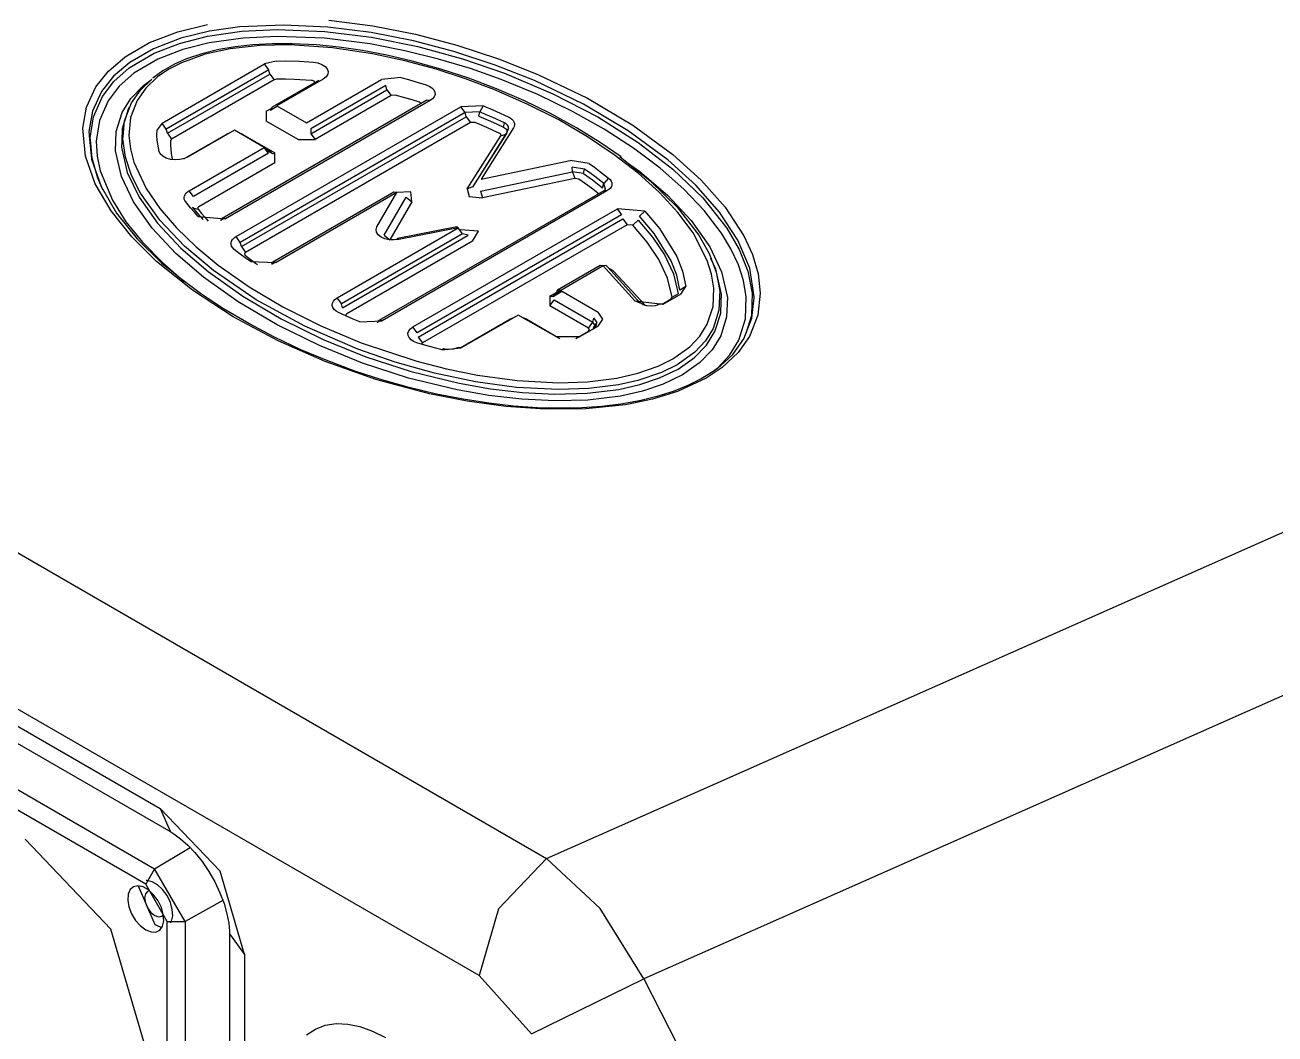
# Model space of a CAD drawing. Extents: x 0 to 258, y 0 to 184.
# Drawn here: x 7.3 to 17.11, y 66.07 to 73.99 of the extents above; entities that cross this region are included whole.
import ezdxf

# ---------------------------------------------------------------- set-up
doc = ezdxf.new("R2010")
doc.units = 0

msp = doc.modelspace()

# ---------------------------------------------------------------- linework, layer by layer
for p, q in [((8.503472, 73.935274), (8.735866, 73.992046)), ((8.988853, 73.973398), (8.75086, 73.939497)), ((9.334025, 73.988744), (8.988853, 73.973398)), ((9.679615, 73.972128), (9.334025, 73.988744)), ((10.02034, 73.929054), (9.679615, 73.972128)), ((9.68692, 74.025817), (10.032503, 73.982153)), ((10.032503, 73.982153), (10.368645, 73.916055)), ((8.281056, 73.850484), (8.503472, 73.935274)), ((8.52533, 73.884432), (8.310557, 73.802562)), ((8.514916, 73.844885), (8.734366, 73.900818)), ((8.75086, 73.939497), (8.52533, 73.884432)), ((8.734366, 73.900818), (9.004807, 73.939629)), ((9.01621, 73.886417), (8.749609, 73.848303)), ((9.004807, 73.939629), (9.282823, 73.953547)), ((9.283492, 73.899566), (9.01621, 73.886417)), ((9.282823, 73.953547), (9.656882, 73.938942)), ((9.65458, 73.884829), (9.283492, 73.899566)), ((10.010871, 73.840099), (9.65458, 73.884829)), ((9.656882, 73.938942), (10.023811, 73.893047)), ((10.351741, 73.86384), (10.02034, 73.929054)), ((10.023811, 73.893047), (10.386967, 73.819974)), ((10.368645, 73.916055), (10.691367, 73.831486)), ((8.089522, 73.739935), (8.281056, 73.850484)), ((8.121878, 73.653504), (8.315902, 73.767791)), ((8.310557, 73.802562), (8.125852, 73.695954)), ((8.315902, 73.767791), (8.514916, 73.844885)), ((8.54081, 73.795456), (8.345564, 73.719917)), ((8.749609, 73.848303), (8.54081, 73.795456)), ((8.823308, 73.796003), (8.691281, 73.763417)), ((8.912941, 73.802631), (8.717128, 73.759636)), ((8.952848, 73.818361), (8.823308, 73.796003)), ((9.149618, 73.828587), (8.912941, 73.802631)), ((9.092461, 73.833733), (8.952848, 73.818361)), ((9.241905, 73.84175), (9.092461, 73.833733)), ((9.385026, 73.833032), (9.149618, 73.828587)), ((9.400131, 73.841927), (9.241905, 73.84175)), ((9.715228, 73.810965), (9.385026, 73.833032)), ((9.590625, 73.83227), (9.400131, 73.841927)), ((9.767642, 73.814543), (9.590625, 73.83227)), ((10.031101, 73.763481), (9.715228, 73.810965)), ((9.951091, 73.787833), (9.767642, 73.814543)), ((10.142032, 73.751567), (9.951091, 73.787833)), ((10.284463, 73.787346), (10.010871, 73.840099)), ((10.549583, 73.72164), (10.284463, 73.787346)), ((10.669923, 73.780433), (10.351741, 73.86384)), ((10.386967, 73.819974), (10.73573, 73.724688)), ((10.993691, 73.674369), (10.669923, 73.780433)), ((10.691367, 73.831486), (11.018638, 73.724283)), ((7.958045, 73.627681), (8.089522, 73.739935)), ((8.125852, 73.695954), (7.998778, 73.587425)), ((8.345564, 73.719917), (8.158776, 73.60989)), ((8.378941, 73.218681), (9.183803, 73.683288)), ((8.476443, 73.681015), (8.385918, 73.629565)), ((8.532793, 73.693319), (8.432895, 73.641653)), ((8.571745, 73.72306), (8.476443, 73.681015)), ((8.717128, 73.759636), (8.532793, 73.693319)), ((8.691281, 73.763417), (8.571745, 73.72306)), ((9.273729, 73.706132), (9.183776, 73.683378)), ((9.217, 73.637328), (9.183776, 73.68337)), ((9.273729, 73.706132), (9.346672, 73.706662)), ((9.346672, 73.706662), (9.456532, 73.703883)), ((9.456532, 73.703883), (9.566326, 73.696978)), ((9.566326, 73.697129), (9.602206, 73.691228)), ((9.602206, 73.691228), (9.633922, 73.679904)), ((9.633922, 73.679904), (9.659057, 73.663976)), ((10.28464, 73.70858), (10.031101, 73.763481)), ((10.342314, 73.704891), (10.142032, 73.751567)), ((10.529686, 73.641958), (10.28464, 73.70858)), ((10.565455, 73.64295), (10.342314, 73.704891)), ((10.799907, 73.646395), (10.549583, 73.72164)), ((10.73573, 73.724688), (11.066612, 73.610935)), ((11.300657, 73.552719), (10.993691, 73.674369)), ((11.018638, 73.724283), (11.328925, 73.601323)), ((11.397039, 67.450771), (25.614671, 73.74864)), ((7.860295, 73.50438), (7.958045, 73.627681)), ((7.998778, 73.587425), (7.904308, 73.468217)), ((8.000622, 73.546337), (8.121878, 73.653504)), ((8.158776, 73.60989), (8.042952, 73.507923)), ((8.344498, 73.581487), (8.25165, 73.493849)), ((8.385918, 73.629565), (8.30757, 73.572618)), ((8.432895, 73.641653), (8.344498, 73.581487)), ((9.216875, 73.637251), (8.412014, 73.172643)), ((8.420745, 73.13957), (9.225871, 73.604443)), ((9.225871, 73.604443), (9.216875, 73.637251)), ((9.225802, 73.604318), (9.259026, 73.558275)), ((9.665619, 73.581982), (9.643129, 73.564784)), ((9.659057, 73.663976), (9.675673, 73.644688)), ((9.679086, 73.602064), (9.665619, 73.581982)), ((9.675673, 73.644688), (9.682526, 73.623522)), ((9.682526, 73.623522), (9.679086, 73.602064)), ((10.253501, 73.5761), (10.101974, 73.560305)), ((10.253501, 73.5761), (10.31217, 73.560225)), ((10.760905, 73.566859), (10.529686, 73.641958)), ((10.786445, 73.570872), (10.565455, 73.64295)), ((11.004578, 73.488603), (10.786445, 73.570872)), ((11.040733, 73.561408), (10.799907, 73.646395)), ((11.066612, 73.610935), (11.446411, 73.450164)), ((11.328925, 73.601323), (11.718375, 73.413943)), ((7.786527, 73.344955), (7.860295, 73.50438)), ((7.91083, 73.429199), (8.000622, 73.546337)), ((8.042952, 73.507923), (7.955071, 73.393305)), ((8.133871, 73.411987), (8.232314, 73.514627)), ((8.138258, 73.377248), (8.208804, 73.478009)), ((8.25165, 73.493849), (8.18306, 73.39589)), ((8.208804, 73.478009), (8.299214, 73.563686)), ((8.232314, 73.514627), (8.294031, 73.558773)), ((9.258944, 73.558405), (8.454083, 73.093533)), ((9.246509, 73.347532), (9.609781, 73.557082)), ((9.278076, 73.563096), (9.259026, 73.558281)), ((9.346981, 73.563705), (9.278076, 73.563176)), ((9.643119, 73.564755), (9.279846, 73.355205)), ((9.415696, 73.562382), (9.346981, 73.563705)), ((9.551621, 73.554629), (9.415696, 73.562382)), ((9.513208, 73.220268), (10.101906, 73.560257)), ((10.135243, 73.51422), (9.546281, 73.174231)), ((9.546281, 73.136395), (10.143974, 73.481147)), ((9.559352, 73.553341), (9.551758, 73.554664)), ((9.566072, 73.55096), (9.559352, 73.553341)), ((9.57139, 73.5476), (9.566072, 73.55096)), ((9.574909, 73.543525), (9.57139, 73.5476)), ((9.576232, 73.539027), (9.574909, 73.543525)), ((9.576243, 73.537704), (9.576232, 73.539027)), ((9.604225, 73.542266), (9.609781, 73.557082)), ((10.143974, 73.481147), (10.135243, 73.51422)), ((10.143998, 73.481258), (10.177222, 73.435213)), ((10.31217, 73.560225), (10.370288, 73.543689)), ((10.370288, 73.543689), (10.450295, 73.519612)), ((10.450295, 73.519625), (10.476013, 73.509253)), ((10.476013, 73.509253), (10.496888, 73.495733)), ((10.496888, 73.495733), (10.511811, 73.479805)), ((10.511811, 73.479805), (10.51996, 73.462316)), ((10.983038, 73.483089), (10.760905, 73.566859)), ((11.244756, 73.368879), (10.983038, 73.483089)), ((11.218949, 73.396181), (11.004578, 73.488603)), ((11.32865, 73.442571), (11.040733, 73.561408)), ((11.686326, 73.367162), (11.300657, 73.552719)), ((7.904308, 73.468217), (7.83253, 73.312957)), ((7.840591, 73.269012), (7.91083, 73.429199)), ((7.955071, 73.393305), (7.887264, 73.239516)), ((8.065585, 73.301365), (8.133871, 73.411987)), ((8.085394, 73.23777), (8.138258, 73.377248)), ((8.18306, 73.39589), (8.132194, 73.262477)), ((10.456711, 73.398332), (8.851751, 72.471763)), ((10.481847, 73.395951), (8.876886, 72.469381)), ((10.177312, 73.435109), (9.579619, 73.090093)), ((10.209313, 73.43856), (10.177222, 73.435199)), ((10.284619, 73.41802), (10.209313, 73.438552)), ((10.342549, 73.401272), (10.284619, 73.41802)), ((10.399903, 73.383862), (10.342549, 73.401272)), ((10.413979, 73.373604), (10.399903, 73.38387)), ((10.481831, 73.395866), (10.456828, 73.398248)), ((10.501439, 73.410088), (10.481992, 73.39588)), ((10.514695, 73.426492), (10.501439, 73.410088)), ((10.521018, 73.444219), (10.514695, 73.426492)), ((10.51996, 73.462316), (10.521018, 73.444219)), ((11.428437, 73.293785), (11.218949, 73.396181)), ((11.600117, 73.311438), (11.32865, 73.442571)), ((11.446411, 73.450164), (11.797512, 73.267898)), ((11.718375, 73.413943), (12.072938, 73.203631)), ((7.757216, 73.180588), (7.786527, 73.344955)), ((7.83253, 73.312957), (7.80405, 73.152884)), ((8.019735, 73.152834), (8.065585, 73.301365)), ((8.109566, 73.316695), (8.066439, 73.176752)), ((8.120973, 73.343035), (8.108802, 73.316576)), ((8.959701, 72.329417), (10.724205, 73.348062)), ((10.757542, 73.302024), (8.992774, 72.28338)), ((9.195709, 73.311814), (9.240423, 73.337478)), ((9.195786, 73.3118), (9.195786, 73.235082)), ((9.285138, 73.35203), (9.229046, 73.319487)), ((9.229046, 73.319487), (9.246509, 73.347532)), ((9.279846, 73.355205), (9.513208, 73.220268)), ((10.899221, 73.356007), (10.724321, 73.348096)), ((10.757542, 73.302053), (10.724321, 73.348096)), ((10.871578, 73.30721), (10.757542, 73.302051)), ((10.766273, 73.268951), (10.757542, 73.302024)), ((10.864169, 73.273449), (10.871578, 73.307316)), ((10.899221, 73.356007), (10.871578, 73.30721)), ((10.922923, 73.285295), (10.871578, 73.307202)), ((10.899221, 73.356007), (10.95114, 73.333835)), ((10.973701, 73.262937), (10.922923, 73.285295)), ((10.95114, 73.333835), (11.002475, 73.31124)), ((11.002475, 73.31124), (11.096068, 73.268195)), ((11.491501, 73.244038), (11.244756, 73.368879)), ((11.631534, 73.181885), (11.428437, 73.293785)), ((11.848677, 73.172249), (11.600117, 73.311438)), ((12.037447, 73.158893), (11.686326, 73.367162)), ((7.777827, 72.959585), (7.757216, 73.180588)), ((7.815906, 73.104143), (7.840591, 73.269012)), ((7.887264, 73.239516), (7.86279, 73.076904)), ((8.0737, 73.11553), (8.085394, 73.23777)), ((8.132194, 73.262477), (8.1187, 73.122227)), ((8.378833, 73.218686), (8.339399, 73.166756)), ((8.412054, 73.172643), (8.378833, 73.218686)), ((9.001505, 72.250307), (10.766273, 73.268951)), ((10.799611, 73.222914), (9.034842, 72.204269)), ((9.446798, 73.090093), (9.195709, 73.235085)), ((10.766345, 73.269044), (10.799569, 73.223001)), ((10.83661, 73.224679), (10.799569, 73.223091)), ((10.927526, 73.185375), (10.83661, 73.224671)), ((10.864254, 73.273473), (10.956191, 73.233738)), ((11.137483, 73.181374), (10.883748, 72.778679)), ((10.978382, 73.162409), (10.927526, 73.185375)), ((10.956191, 73.233738), (11.007608, 73.210534)), ((11.066295, 73.220353), (10.973701, 73.262937)), ((11.007608, 73.210534), (11.058408, 73.18688)), ((11.058373, 73.186931), (11.066311, 73.220268)), ((11.058408, 73.186867), (11.066821, 73.18221)), ((11.07601, 73.214937), (11.066221, 73.220361)), ((11.066821, 73.18221), (11.073886, 73.176866)), ((11.084239, 73.208719), (11.07601, 73.214937)), ((11.090721, 73.20184), (11.084239, 73.208719)), ((11.095298, 73.194484), (11.090721, 73.20184)), ((11.097944, 73.186811), (11.095298, 73.194484)), ((11.096068, 73.2682), (11.111097, 73.259892)), ((11.096886, 73.171201), (11.098473, 73.17898)), ((11.098473, 73.17898), (11.097944, 73.186811)), ((11.111097, 73.259892), (11.123744, 73.250367)), ((11.123744, 73.250367), (11.133692, 73.239837)), ((11.133692, 73.239837), (11.14073, 73.228539)), ((11.143085, 73.19282), (11.137502, 73.181258)), ((11.14073, 73.228539), (11.144672, 73.216738)), ((11.145466, 73.204753), (11.143085, 73.19282)), ((11.144672, 73.216738), (11.145466, 73.204753)), ((11.71787, 73.112186), (11.491501, 73.244038)), ((11.818062, 73.066754), (11.631534, 73.181885)), ((11.797512, 73.267898), (12.115369, 73.067194)), ((12.072938, 73.203631), (12.386596, 72.973722)), ((7.80405, 73.152884), (7.806987, 73.121626)), ((7.807106, 73.121621), (7.824489, 72.935907)), ((7.817229, 73.087659), (7.815906, 73.104143)), ((7.829286, 72.944832), (7.817221, 73.087659)), ((8.014417, 73.001757), (8.019735, 73.152834)), ((8.066439, 73.176752), (8.062921, 73.075226)), ((8.071726, 73.094964), (8.073578, 73.115522)), ((8.091173, 72.951214), (8.071726, 73.094964)), ((8.1187, 73.122227), (8.130103, 73.017597)), ((8.338306, 73.124209), (8.339365, 73.166756)), ((8.340688, 73.081775), (8.338306, 73.124209)), ((8.355002, 72.997844), (8.340688, 73.081775)), ((8.420745, 73.13957), (8.412014, 73.172643)), ((8.420856, 73.139634), (8.45408, 73.093591)), ((8.44573, 73.082595), (8.444671, 73.043228)), ((8.45408, 73.093591), (8.445719, 73.082584)), ((8.550655, 72.939281), (8.88112, 73.130045)), ((8.94753, 73.163118), (8.584257, 72.953568)), ((8.91056, 73.141917), (8.881035, 73.13009)), ((8.88112, 73.130045), (8.885882, 73.127664)), ((9.180892, 73.028445), (8.94753, 73.163118)), ((9.013927, 73.130098), (8.984402, 73.141925)), ((9.009178, 73.127664), (9.01394, 73.130045)), ((9.01394, 73.130045), (9.264765, 72.985318)), ((9.446719, 73.09022), (9.579613, 73.09022)), ((9.546281, 73.174231), (9.546281, 73.136395)), ((9.54639, 73.136263), (9.579613, 73.09022)), ((10.774476, 72.703537), (11.037471, 73.12052)), ((10.816809, 72.717825), (11.079804, 73.134808)), ((11.081656, 73.138247), (10.818661, 72.721264)), ((11.028634, 73.13902), (10.978382, 73.162409)), ((11.031645, 73.137274), (11.02847, 73.139126)), ((11.034317, 73.135157), (11.031645, 73.137274)), ((11.036434, 73.13304), (11.034317, 73.135157)), ((11.038021, 73.130659), (11.036434, 73.13304)), ((11.037386, 73.120605), (11.077389, 73.131612)), ((11.037386, 73.120605), (11.038445, 73.122986)), ((11.038815, 73.128278), (11.038021, 73.130659)), ((11.038445, 73.122986), (11.038974, 73.125632)), ((11.038974, 73.125632), (11.038815, 73.128278)), ((11.073886, 73.176866), (11.079468, 73.170966)), ((11.079468, 73.170966), (11.083411, 73.164642)), ((11.081656, 73.138247), (11.079804, 73.134808)), ((11.081656, 73.138247), (11.093298, 73.163647)), ((11.083509, 73.141951), (11.081656, 73.138247)), ((11.083411, 73.164642), (11.085527, 73.158054)), ((11.083509, 73.141951), (11.095679, 73.167881)), ((11.086056, 73.151334), (11.084998, 73.145751)), ((11.085527, 73.158054), (11.086056, 73.151334)), ((11.093235, 73.16366), (11.096886, 73.171201)), ((11.927785, 72.971555), (11.71787, 73.112186)), ((12.079116, 73.023029), (11.848677, 73.172249)), ((12.348059, 72.931216), (12.037447, 73.158893)), ((1.752724, 73.018391), (11.397039, 67.450771)), ((7.86279, 73.076904), (7.869537, 72.960839)), ((8.059896, 72.799589), (8.014417, 73.001757)), ((8.062915, 73.075226), (8.061328, 73.029924)), ((8.061328, 73.029924), (8.106018, 72.831551)), ((8.130103, 73.017597), (8.157125, 72.913897)), ((8.365217, 72.976997), (8.355004, 72.997714)), ((8.444671, 73.043228), (8.449196, 72.983935)), ((8.449196, 72.983935), (8.458589, 72.934233)), ((8.59193, 72.688721), (9.180892, 73.028445)), ((9.213965, 72.982408), (8.625268, 72.642683)), ((9.214034, 72.98249), (9.180813, 73.028533)), ((9.231692, 72.992991), (9.199678, 73.011512)), ((9.205498, 73.002516), (9.239894, 72.982672)), ((9.231639, 72.992922), (9.233756, 72.98853)), ((9.233756, 72.98853), (9.236693, 72.985011)), ((9.236693, 72.985011), (9.240291, 72.982366)), ((9.240291, 72.982366), (9.244471, 72.980778)), ((9.254102, 72.980778), (9.259341, 72.982366)), ((9.259341, 72.982366), (9.264712, 72.985011)), ((9.264863, 72.90852), (9.264863, 72.985236)), ((11.981196, 72.95424), (11.818062, 73.066754)), ((12.287448, 72.866584), (12.079116, 73.023029)), ((12.115369, 73.067194), (12.388098, 72.857337)), ((7.85481, 72.74245), (7.777827, 72.959585)), ((7.824489, 72.935907), (7.900136, 72.722736)), ((7.873902, 72.786812), (7.829286, 72.944832)), ((7.869537, 72.960839), (7.893693, 72.845513)), ((8.138549, 72.809085), (8.091173, 72.951214)), ((8.157125, 72.913897), (8.253595, 72.706093)), ((8.384849, 72.958688), (8.365217, 72.976997)), ((8.412419, 72.944189), (8.384849, 72.958688)), ((8.445812, 72.934585), (8.412419, 72.944189)), ((8.482483, 72.930642), (8.445812, 72.934585)), ((8.519628, 72.932759), (8.482483, 72.930642)), ((8.554413, 72.940538), (8.519628, 72.932759)), ((8.584181, 72.953502), (8.554413, 72.940538)), ((9.264765, 72.908589), (8.667337, 72.563573)), ((9.244471, 72.980778), (9.249102, 72.980249)), ((9.249102, 72.980249), (9.254102, 72.980778)), ((10.883748, 72.778679), (11.580925, 72.925258)), ((11.731446, 72.901403), (11.580824, 72.925242)), ((11.731446, 72.901403), (11.771998, 72.872394)), ((12.115007, 72.826785), (11.927785, 72.971555)), ((11.971449, 72.956214), (11.987059, 72.943779)), ((11.987086, 72.943728), (12.209889, 72.767344)), ((12.040249, 72.901644), (12.127423, 72.840771)), ((12.568232, 72.732057), (12.348059, 72.931216)), ((12.386596, 72.973722), (12.609367, 72.772176)), ((7.915225, 72.696899), (7.873902, 72.786812)), ((7.893693, 72.845513), (7.989705, 72.613614)), ((8.153964, 72.602803), (8.059896, 72.799589)), ((8.106018, 72.831551), (8.198392, 72.638453)), ((8.209137, 72.67048), (8.138549, 72.809085)), ((10.878986, 72.68634), (11.601033, 72.83821)), ((11.617172, 72.785823), (10.894861, 72.634217)), ((11.601033, 72.83821), (11.5968, 72.872871)), ((11.695097, 72.857353), (11.596892, 72.87291)), ((11.685467, 72.824873), (11.601152, 72.838234)), ((11.601152, 72.838223), (11.617212, 72.785873)), ((11.649121, 72.780822), (11.61722, 72.785876)), ((11.685435, 72.824981), (11.695224, 72.85726)), ((11.685467, 72.824873), (11.757034, 72.773054)), ((11.735219, 72.828651), (11.695097, 72.857353)), ((11.774599, 72.799615), (11.735219, 72.828651)), ((11.771998, 72.872394), (11.811808, 72.843044)), ((11.845558, 72.744945), (11.774599, 72.799615)), ((11.811808, 72.843044), (11.883549, 72.787767)), ((11.883549, 72.787767), (11.845558, 72.744945)), ((11.883549, 72.787767), (11.895826, 72.775967)), ((12.283334, 72.67451), (12.115007, 72.826785)), ((12.127423, 72.840771), (12.344384, 72.653849)), ((12.474736, 72.701537), (12.287448, 72.866584)), ((12.388098, 72.857337), (12.623069, 72.632081)), ((7.978542, 72.530635), (7.85481, 72.74245)), ((7.900136, 72.722736), (8.022373, 72.513535)), ((8.253595, 72.706093), (8.361225, 72.548587)), ((8.578619, 72.679648), (8.591954, 72.688618)), ((8.625228, 72.64258), (8.592004, 72.68862)), ((11.844978, 72.68925), (10.08021, 71.670605)), ((10.774497, 72.703641), (10.818648, 72.721235)), ((10.774497, 72.703641), (10.790307, 72.643239)), ((11.71991, 72.729564), (11.649121, 72.780822)), ((11.759103, 72.699939), (11.71991, 72.729564)), ((11.757034, 72.773054), (11.79666, 72.743098)), ((11.797499, 72.669967), (11.759103, 72.699939)), ((11.79666, 72.743098), (11.83549, 72.71279)), ((11.835453, 72.712798), (11.845508, 72.745077)), ((11.869847, 72.686797), (11.844843, 72.689178)), ((11.856752, 72.698233), (11.844873, 72.689237)), ((11.858951, 72.70095), (11.845563, 72.744945)), ((11.858604, 72.700878), (11.856752, 72.698233)), ((11.885195, 72.697359), (11.869902, 72.686803)), ((11.897048, 72.709292), (11.885195, 72.697359)), ((11.895826, 72.775967), (11.904319, 72.763108)), ((11.905065, 72.722257), (11.897048, 72.709292)), ((11.904319, 72.763108), (11.908764, 72.749588)), ((11.909007, 72.73583), (11.905065, 72.722257)), ((11.908764, 72.749588), (11.909007, 72.73583)), ((26.31661, 72.778944), (12.159303, 66.507797)), ((12.209889, 72.767344), (12.421259, 72.559514)), ((12.634251, 72.533006), (12.474736, 72.701537)), ((12.754101, 72.52102), (12.568232, 72.732057)), ((12.609367, 72.772176), (12.797398, 72.558604)), ((7.989705, 72.613614), (8.095652, 72.44614)), ((8.301072, 72.39546), (8.153964, 72.602803)), ((8.198392, 72.638453), (8.343725, 72.43366)), ((8.361614, 72.456663), (8.209137, 72.67048)), ((8.552452, 72.635595), (8.554569, 72.647343)), ((8.55351, 72.623795), (8.552452, 72.635595)), ((8.557585, 72.612232), (8.55351, 72.623795)), ((8.554569, 72.647343), (8.559728, 72.658773)), ((8.564649, 72.601146), (8.557585, 72.612232)), ((8.559728, 72.658773), (8.567798, 72.669621)), ((8.603228, 72.554096), (8.564649, 72.601146)), ((8.567798, 72.669621), (8.578619, 72.679648)), ((10.196626, 72.67655), (9.248096, 72.129128)), ((10.221497, 72.674169), (9.273232, 72.126746)), ((10.065658, 72.405352), (10.221497, 72.674169)), ((11.869849, 72.686869), (10.105081, 71.66796)), ((10.122014, 72.339471), (10.294787, 72.637392)), ((10.339237, 72.601938), (10.166728, 72.304282)), ((10.221582, 72.674142), (10.196579, 72.676523)), ((10.211872, 72.657391), (10.214703, 72.660805)), ((10.214703, 72.660805), (10.216819, 72.665197)), ((10.216999, 72.665173), (10.216205, 72.664644)), ((10.331333, 72.679416), (10.220007, 72.675013)), ((10.294718, 72.637408), (10.339276, 72.601938)), ((10.339276, 72.601938), (10.331333, 72.679416)), ((10.790307, 72.643239), (10.894938, 72.634111)), ((10.878867, 72.686461), (10.894927, 72.634111)), ((11.801994, 72.664535), (11.797496, 72.669959)), ((12.426664, 72.519242), (12.283334, 72.67451)), ((12.344384, 72.653849), (12.529949, 72.455491)), ((12.623069, 72.632081), (12.812027, 72.393877)), ((8.141287, 72.326986), (7.978542, 72.530635)), ((8.022373, 72.513535), (8.183171, 72.312404)), ((8.361225, 72.548587), (8.491852, 72.396933)), ((8.632311, 72.520658), (8.603228, 72.554096)), ((8.646657, 72.526222), (8.618722, 72.560602)), ((8.621461, 72.555852), (8.66146, 72.545005)), ((8.623151, 72.554842), (8.631353, 72.545052)), ((8.662476, 72.48754), (8.632311, 72.520658)), ((8.675774, 72.492191), (8.646657, 72.526222)), ((8.659396, 72.554797), (8.658867, 72.552416)), ((8.658867, 72.552416), (8.659079, 72.550034)), ((8.659079, 72.550034), (8.659873, 72.547653)), ((8.660455, 72.557178), (8.659396, 72.554797)), ((8.659873, 72.547653), (8.66146, 72.545272)), ((8.662042, 72.559559), (8.660455, 72.557178)), ((8.66146, 72.545002), (8.688982, 72.511127)), ((8.664423, 72.561676), (8.662042, 72.559559)), ((8.667255, 72.563528), (8.664423, 72.561676)), ((8.701809, 72.463389), (8.675774, 72.492191)), ((8.688982, 72.511127), (8.717687, 72.477578)), ((10.347703, 71.620335), (11.952664, 72.546904)), ((11.985737, 72.500867), (10.380776, 71.574297)), ((11.985819, 72.500769), (11.952598, 72.546812)), ((12.166976, 72.528606), (11.952598, 72.546809)), ((12.166976, 72.528606), (12.125595, 72.4889)), ((12.166976, 72.528606), (12.282575, 72.392081)), ((12.421259, 72.559514), (12.590433, 72.340149)), ((12.546428, 72.35751), (12.426664, 72.519242)), ((12.76813, 72.357243), (12.634251, 72.533006)), ((12.898476, 72.3003), (12.754101, 72.52102)), ((12.797398, 72.558604), (12.943466, 72.335243)), ((8.095652, 72.44614), (8.226091, 72.28448)), ((8.486396, 72.197737), (8.301072, 72.39546)), ((8.343725, 72.43366), (8.526835, 72.238382)), ((8.555243, 72.253273), (8.361614, 72.456663)), ((8.491852, 72.396933), (8.646535, 72.247751)), ((8.662476, 72.48754), (8.876857, 72.469336)), ((8.682153, 72.485256), (8.69988, 72.46409)), ((8.717687, 72.477578), (8.741446, 72.451305)), ((8.840903, 72.454565), (8.843549, 72.461709)), ((8.843549, 72.461709), (8.864715, 72.473879)), ((8.843634, 72.46165), (8.84575, 72.466042)), ((8.84575, 72.466042), (8.848687, 72.469561)), ((8.848687, 72.469561), (8.852285, 72.472207)), ((8.852285, 72.472207), (8.856466, 72.473795)), ((8.856466, 72.473795), (8.861096, 72.474324)), ((8.861096, 72.474324), (8.866097, 72.473795)), ((8.866097, 72.473795), (8.871362, 72.472207)), ((8.871362, 72.472207), (8.876733, 72.469561)), ((9.753979, 71.848934), (10.702509, 72.396621)), ((10.058898, 72.384204), (10.065724, 72.405371)), ((10.692984, 72.404823), (10.227053, 72.314865)), ((10.702509, 72.396621), (10.236578, 72.306663)), ((10.389772, 71.541224), (11.994732, 72.467794)), ((12.027805, 72.421757), (10.422845, 71.495187)), ((10.692918, 72.404839), (10.693182, 72.404889)), ((10.693182, 72.404889), (10.695299, 72.40436)), ((10.695299, 72.40436), (10.697416, 72.402773)), ((10.697416, 72.402773), (10.699797, 72.400127)), ((10.699797, 72.400127), (10.702178, 72.396449)), ((10.735622, 72.350531), (10.702401, 72.396574)), ((11.994621, 72.46776), (12.027845, 72.421717)), ((12.073247, 72.417862), (12.027845, 72.421725)), ((12.073247, 72.417862), (12.114631, 72.45757)), ((12.184917, 72.286015), (12.073247, 72.417862)), ((12.114631, 72.45757), (12.227301, 72.324618)), ((12.239559, 72.354298), (12.125587, 72.4889)), ((12.529949, 72.455491), (12.677007, 72.247476)), ((12.812027, 72.393877), (12.908218, 72.228725)), ((8.336481, 72.133575), (8.141287, 72.326986)), ((8.183171, 72.312404), (8.375994, 72.121383)), ((8.924387, 72.293891), (8.932404, 72.306856)), ((8.932404, 72.306856), (8.944257, 72.318789)), ((8.944257, 72.318789), (8.95955, 72.329346)), ((8.992829, 72.283306), (8.959606, 72.329348)), ((10.735582, 72.350584), (9.787316, 71.802897)), ((9.796048, 71.770089), (10.781884, 72.339207)), ((10.062364, 72.362773), (10.058898, 72.384204)), ((10.075831, 72.342691), (10.062364, 72.362773)), ((10.098294, 72.32552), (10.075831, 72.342691)), ((10.128049, 72.312555), (10.098294, 72.32552)), ((10.122091, 72.339566), (10.166646, 72.304096)), ((10.162818, 72.304776), (10.128049, 72.312555)), ((10.199944, 72.30266), (10.162818, 72.304776)), ((10.236602, 72.306602), (10.199944, 72.30266)), ((10.221693, 72.305459), (10.222751, 72.309401)), ((10.221762, 72.30534), (10.235785, 72.30825)), ((10.222751, 72.309401), (10.224074, 72.312338)), ((10.224074, 72.312338), (10.225662, 72.31419)), ((10.225662, 72.31419), (10.227514, 72.314984)), ((10.227514, 72.314984), (10.22963, 72.314455)), ((10.22963, 72.314455), (10.231747, 72.312867)), ((10.231747, 72.312867), (10.234128, 72.310222)), ((10.234128, 72.310222), (10.23651, 72.306544)), ((10.718384, 72.382863), (10.718649, 72.382863)), ((10.861978, 72.371928), (10.718768, 72.382863)), ((10.781884, 72.339207), (10.735582, 72.350584)), ((10.815031, 72.293061), (10.861978, 72.371928)), ((12.227301, 72.324618), (12.320828, 72.185727)), ((12.373099, 72.139356), (12.239559, 72.354298)), ((12.282575, 72.392081), (12.41842, 72.173392)), ((12.657957, 72.142381), (12.546428, 72.35751)), ((12.590433, 72.340149), (12.671234, 72.196877)), ((12.84244, 72.234223), (12.76813, 72.357243)), ((12.990371, 72.081283), (12.898476, 72.3003)), ((12.943466, 72.335243), (13.011475, 72.187532)), ((8.226091, 72.28448), (8.38236, 72.125072)), ((8.70291, 72.011386), (8.486396, 72.197737)), ((8.526835, 72.238382), (8.740724, 72.054325)), ((8.782105, 72.062244), (8.555243, 72.253273)), ((8.646535, 72.247751), (8.819607, 72.105426)), ((8.920445, 72.280318), (8.924387, 72.293891)), ((8.920688, 72.26656), (8.920445, 72.280318)), ((8.925133, 72.25304), (8.920688, 72.26656)), ((8.933626, 72.240181), (8.925133, 72.25304)), ((8.945903, 72.228381), (8.933626, 72.240181)), ((8.993049, 72.191696), (8.945903, 72.228381)), ((9.001505, 72.250307), (8.992774, 72.28338)), ((9.001632, 72.250296), (9.034856, 72.204253)), ((9.027659, 72.196739), (9.026865, 72.193855)), ((9.029246, 72.199491), (9.027659, 72.196739)), ((9.031628, 72.202137), (9.029246, 72.199491)), ((9.034856, 72.204253), (9.031628, 72.202137)), ((10.814957, 72.293169), (9.829121, 71.724051)), ((12.276286, 72.150233), (12.184917, 72.286015)), ((12.671234, 72.196877), (12.728117, 72.049549)), ((12.677007, 72.247476), (12.770185, 72.051502)), ((12.901379, 72.108485), (12.84244, 72.234223)), ((12.908218, 72.228725), (12.976333, 72.058638)), ((10.866815, 66.532139), (1.222236, 72.099759)), ((8.617383, 71.908315), (8.336481, 72.133575)), ((8.375994, 72.121383), (8.418012, 72.087686)), ((8.38236, 72.125072), (8.553775, 71.977053)), ((8.819607, 72.105426), (9.06188, 71.935458)), ((9.032382, 72.162134), (8.993049, 72.191696)), ((9.026865, 72.193855), (9.026918, 72.190945)), ((9.026918, 72.190945), (9.027976, 72.188087)), ((9.027976, 72.188087), (9.029828, 72.185362)), ((9.029828, 72.185362), (9.032474, 72.182981)), ((9.031953, 72.18287), (9.070349, 72.1529)), ((9.072469, 72.132911), (9.032382, 72.162134)), ((9.070349, 72.1529), (9.112429, 72.121129)), ((9.072469, 72.132911), (9.27316, 72.126641)), ((9.112429, 72.121129), (9.127854, 72.109858)), ((9.23963, 72.112459), (9.268205, 72.129128)), ((9.239894, 72.119074), (9.261061, 72.131244)), ((9.239939, 72.118947), (9.242056, 72.123339)), ((9.242056, 72.123339), (9.244993, 72.126858)), ((9.244993, 72.126858), (9.248591, 72.129503)), ((9.248591, 72.129503), (9.252771, 72.131091)), ((9.252771, 72.131091), (9.257402, 72.13162)), ((9.257402, 72.13162), (9.262402, 72.131091)), ((9.262402, 72.131091), (9.267667, 72.129503)), ((9.267667, 72.129503), (9.273038, 72.126858)), ((11.816403, 72.101346), (11.482235, 71.908465)), ((11.841539, 72.098965), (11.507106, 71.906084)), ((11.841436, 72.098912), (11.816433, 72.101294)), ((11.863468, 72.101222), (11.841436, 72.09892)), ((12.088289, 71.824606), (11.841436, 72.098912)), ((11.88053, 72.087093), (11.863468, 72.101222)), ((12.34608, 72.003546), (12.276286, 72.150233)), ((12.320828, 72.185727), (12.392051, 72.036013)), ((12.417644, 72.025416), (12.373099, 72.139356)), ((12.41842, 72.173392), (12.463796, 72.05733)), ((12.691639, 72.03465), (12.657957, 72.142381)), ((12.689792, 72.156909), (12.677621, 72.183367)), ((12.724129, 72.073285), (12.684672, 72.15621)), ((12.942011, 71.983795), (12.901379, 72.108485)), ((13.011475, 72.187532), (13.056007, 72.036603)), ((8.513397, 72.007131), (8.409178, 72.0952)), ((8.679531, 71.883372), (8.513397, 72.007131)), ((8.977031, 71.816441), (8.70291, 72.011386)), ((8.740724, 72.054325), (9.012099, 71.861333)), ((9.118599, 71.832969), (8.782105, 72.062244)), ((12.132088, 71.807559), (11.88053, 72.087093)), ((11.893476, 72.07497), (11.891624, 72.075499)), ((11.915807, 72.063117), (11.893476, 72.07497)), ((11.921205, 72.058884), (11.915807, 72.063117)), ((12.169646, 71.791004), (11.921205, 72.058884)), ((12.382182, 71.85267), (12.34608, 72.003546)), ((12.392051, 72.036013), (12.429085, 71.881147)), ((12.44151, 71.909505), (12.417644, 72.025416)), ((12.463796, 72.05733), (12.488402, 71.937982)), ((12.709075, 71.925679), (12.691639, 72.03465)), ((12.768275, 71.875776), (12.724129, 72.073285)), ((12.728117, 72.049549), (12.756004, 71.900041)), ((12.770185, 72.051502), (12.815109, 71.85022)), ((12.976333, 72.058638), (13.010792, 71.885865)), ((13.026053, 71.857197), (12.990371, 72.081283)), ((13.056007, 72.036603), (13.073152, 71.884304)), ((8.937015, 71.699982), (8.617383, 71.908315)), ((9.06188, 71.935458), (9.32772, 71.777656)), ((11.423233, 71.862693), (11.502343, 71.908465)), ((11.512662, 71.902909), (11.456306, 71.870366)), ((11.474033, 71.898411), (11.4952, 71.910582)), ((11.476211, 71.902454), (11.474094, 71.898062)), ((11.479147, 71.905973), (11.476211, 71.902454)), ((11.482746, 71.908619), (11.479147, 71.905973)), ((11.486926, 71.910206), (11.482746, 71.908619)), ((11.491583, 71.910736), (11.486926, 71.910206)), ((11.496583, 71.910206), (11.491583, 71.910736)), ((11.501849, 71.908619), (11.496583, 71.910206)), ((11.50722, 71.905973), (11.501849, 71.908619)), ((11.507106, 71.906084), (11.800793, 71.736487)), ((12.441513, 71.909503), (12.44151, 71.909505)), ((12.488412, 71.937982), (12.441513, 71.909503)), ((12.449109, 71.878229), (12.488412, 71.937982)), ((12.702645, 71.780241), (12.709075, 71.925679)), ((12.963813, 71.857578), (12.942011, 71.983795)), ((8.861871, 71.762858), (8.679531, 71.883372)), ((9.281894, 71.636585), (8.977031, 71.816441)), ((9.012099, 71.861333), (9.313909, 71.683279)), ((9.498566, 71.626206), (9.118599, 71.832969)), ((9.714612, 71.789747), (9.715935, 71.806045)), ((9.715935, 71.806045), (9.723237, 71.821815)), ((9.723237, 71.821815), (9.736069, 71.836367)), ((9.736069, 71.836367), (9.753876, 71.849067)), ((9.787203, 71.803019), (9.753979, 71.849061)), ((11.42317, 71.862677), (11.42317, 71.785961)), ((11.42317, 71.785961), (11.456391, 71.832004)), ((11.428662, 71.859806), (11.423291, 71.862452)), ((11.433928, 71.858219), (11.428662, 71.859806)), ((11.438928, 71.857689), (11.433928, 71.858219)), ((11.443558, 71.858219), (11.438928, 71.857689)), ((11.447739, 71.859806), (11.443558, 71.858219)), ((11.451337, 71.862452), (11.447739, 71.859806)), ((11.448104, 71.860311), (11.517425, 71.900263)), ((11.454274, 71.865971), (11.451337, 71.862452)), ((11.456391, 71.870363), (11.454274, 71.865971)), ((11.456306, 71.832001), (11.758724, 71.657641)), ((12.088289, 71.824606), (12.309615, 71.7977)), ((12.132088, 71.807559), (12.088289, 71.824598)), ((12.1304, 71.810866), (12.129871, 71.81166)), ((12.138628, 71.803431), (12.1304, 71.810866)), ((12.304824, 71.800251), (12.37388, 71.839938)), ((12.449021, 71.878303), (12.309586, 71.797605)), ((12.373859, 71.840015), (12.382193, 71.852662)), ((12.382182, 71.85267), (12.429085, 71.881147)), ((12.754334, 71.861761), (12.749545, 71.752113)), ((12.756004, 71.900041), (12.754416, 71.861761)), ((12.762872, 71.728941), (12.766153, 71.819859)), ((12.766158, 71.819859), (12.768275, 71.875776)), ((12.815109, 71.85022), (12.809579, 71.699122)), ((12.957859, 71.68266), (12.963813, 71.857578)), ((13.010792, 71.885865), (13.007961, 71.800479)), ((13.008048, 71.690428), (13.025273, 71.848678)), ((13.025259, 71.848678), (13.026053, 71.857197)), ((13.073152, 71.884304), (13.054472, 71.713246)), ((9.059091, 71.646682), (8.861871, 71.762858)), ((9.32772, 71.777656), (9.623857, 71.629)), ((9.719083, 71.773634), (9.714612, 71.789747)), ((9.729296, 71.758394), (9.719083, 71.773634)), ((9.744774, 71.744715), (9.729296, 71.758394)), ((9.764856, 71.733206), (9.744774, 71.744715)), ((9.826977, 71.704882), (9.764856, 71.733185)), ((9.796048, 71.770089), (9.787316, 71.802897)), ((9.821157, 71.714865), (9.820892, 71.711399)), ((9.820892, 71.711399), (9.82195, 71.707986)), ((9.822744, 71.718199), (9.821157, 71.714865)), ((9.82195, 71.707986), (9.822744, 71.706663)), ((9.825469, 71.721294), (9.822744, 71.718199)), ((9.829226, 71.723966), (9.825469, 71.721294)), ((11.17479, 71.713997), (10.72738, 71.455764)), ((11.468212, 71.544664), (11.17479, 71.713997)), ((11.725387, 71.611603), (11.423233, 71.785964)), ((11.838694, 71.681461), (11.800661, 71.736574)), ((12.155403, 71.794568), (12.138628, 71.803431)), ((12.183589, 71.78671), (12.155403, 71.794568)), ((12.216408, 71.784064), (12.183589, 71.78671)), ((12.247655, 71.787186), (12.216408, 71.784064)), ((12.272658, 71.794409), (12.247655, 71.787186)), ((12.284617, 71.800177), (12.272658, 71.794409)), ((12.309615, 71.7977), (12.284744, 71.800346)), ((12.657296, 71.641184), (12.702645, 71.780241)), ((12.749545, 71.752113), (12.702487, 71.606912)), ((12.718121, 71.5846), (12.762872, 71.728941)), ((13.004863, 71.708832), (12.960399, 71.56777)), ((13.054472, 71.713246), (12.989527, 71.546241)), ((13.007905, 71.800479), (13.004863, 71.708832)), ((9.289787, 71.511284), (8.937015, 71.699982)), ((9.26205, 71.539634), (9.059091, 71.646682)), ((9.613451, 71.474057), (9.281894, 71.636585)), ((9.313909, 71.683279), (9.642148, 71.522381)), ((9.915398, 71.446342), (9.498566, 71.626206)), ((9.623857, 71.629), (9.941272, 71.495827)), ((9.878312, 71.682287), (9.826977, 71.704882)), ((9.930231, 71.660141), (9.878312, 71.682287)), ((9.930231, 71.660141), (10.105131, 71.668052)), ((10.069097, 71.653143), (10.072008, 71.660287)), ((10.072008, 71.660287), (10.093174, 71.672457)), ((10.074148, 71.664531), (10.072032, 71.660138)), ((10.077085, 71.66805), (10.074148, 71.664531)), ((10.080683, 71.670695), (10.077085, 71.66805)), ((10.084864, 71.672283), (10.080683, 71.670695)), ((10.089494, 71.672812), (10.084864, 71.672283)), ((10.094495, 71.672283), (10.089494, 71.672812)), ((10.09976, 71.670695), (10.094495, 71.672283)), ((10.105131, 71.66805), (10.09976, 71.670695)), ((10.328013, 71.606058), (10.34746, 71.620266)), ((10.380845, 71.574236), (10.347621, 71.620279)), ((10.722617, 71.458145), (11.108379, 71.680924)), ((11.137944, 71.692796), (11.108419, 71.680969)), ((11.241311, 71.680977), (11.211786, 71.692804)), ((11.2412, 71.680924), (11.501814, 71.530641)), ((11.800793, 71.62642), (11.659241, 71.544664)), ((11.725413, 71.611479), (11.758634, 71.657522)), ((11.733459, 71.599803), (11.725413, 71.611471)), ((11.780706, 71.628486), (11.75864, 71.657522)), ((11.758724, 71.657641), (11.767456, 71.690449)), ((11.761635, 71.60393), (11.767456, 71.618747)), ((11.792234, 71.654598), (11.767437, 71.690531)), ((11.767437, 71.618665), (11.792234, 71.654598)), ((11.778303, 71.615572), (11.776716, 71.612397)), ((11.778303, 71.615572), (11.79021, 71.641501)), ((11.800661, 71.626349), (11.838694, 71.681461)), ((12.599659, 71.548953), (12.657296, 71.641184)), ((12.809579, 71.699122), (12.763457, 71.550593)), ((12.904776, 71.515314), (12.957859, 71.68266)), ((12.944802, 71.527617), (13.008048, 71.690428)), ((9.469198, 71.441744), (9.26205, 71.539634)), ((9.659684, 71.349058), (9.289787, 71.511284)), ((9.642148, 71.522381), (9.977089, 71.38679)), ((10.308434, 71.571926), (10.314757, 71.589654)), ((10.309492, 71.553829), (10.308434, 71.571926)), ((10.317641, 71.53634), (10.309492, 71.553829)), ((10.314757, 71.589654), (10.328013, 71.606058)), ((10.332564, 71.520412), (10.317641, 71.53634)), ((10.353439, 71.506892), (10.332564, 71.520412)), ((10.389648, 71.54123), (10.422871, 71.495187)), ((11.468307, 71.544709), (11.659241, 71.544709)), ((11.625639, 71.530641), (11.725387, 71.588055)), ((11.725387, 71.588055), (11.730149, 71.585674)), ((11.725413, 71.588135), (11.733459, 71.599803)), ((12.520816, 71.464625), (12.599659, 71.548953)), ((12.643127, 71.511911), (12.560284, 71.423046)), ((12.702487, 71.606912), (12.643127, 71.511911)), ((12.652303, 71.478291), (12.718121, 71.5846)), ((12.763457, 71.550593), (12.694996, 71.440095)), ((12.835217, 71.402337), (12.904776, 71.515314)), ((12.85771, 71.404266), (12.944802, 71.527617)), ((12.989527, 71.546241), (12.89918, 71.418677)), ((9.6793, 71.353249), (9.469198, 71.441744)), ((9.952493, 71.336837), (9.613451, 71.474057)), ((10.209183, 71.344271), (9.915398, 71.446342)), ((9.941272, 71.495827), (10.377273, 71.351664)), ((10.379157, 71.49652), (10.353439, 71.506892)), ((10.459164, 71.472459), (10.379157, 71.496536)), ((10.422871, 71.495187), (10.414749, 71.485715)), ((10.517282, 71.455923), (10.459164, 71.472459)), ((10.575954, 71.440048), (10.517282, 71.455923)), ((10.588646, 71.447583), (10.575946, 71.440042)), ((10.575954, 71.440048), (10.727478, 71.455843)), ((10.601452, 71.444847), (10.588699, 71.447625)), ((10.63427, 71.442201), (10.601452, 71.444847)), ((10.665518, 71.445324), (10.63427, 71.442201)), ((10.690521, 71.452547), (10.665518, 71.445324)), ((10.70248, 71.458315), (10.690521, 71.452547)), ((10.727478, 71.455838), (10.702342, 71.458219)), ((12.387546, 71.36919), (12.520816, 71.464625)), ((12.560284, 71.423046), (12.420761, 71.323147)), ((12.557506, 71.37967), (12.652303, 71.478291)), ((12.694996, 71.440095), (12.596415, 71.337593)), ((12.89918, 71.418677), (12.773945, 71.301478)), ((10.057199, 71.209112), (9.659684, 71.349058)), ((9.891319, 71.274271), (9.6793, 71.353249)), ((10.31412, 71.219393), (9.952493, 71.336837)), ((9.977089, 71.38679), (10.334326, 71.270725)), ((10.518145, 71.25766), (10.209183, 71.344271)), ((10.377273, 71.351664), (10.611625, 71.291675)), ((12.271357, 71.311738), (12.387546, 71.369174)), ((12.420767, 71.323147), (12.299098, 71.262999)), ((12.387546, 71.369174), (12.387546, 71.36919)), ((12.429569, 71.290138), (12.557506, 71.37967)), ((12.596415, 71.337593), (12.462801, 71.244095)), ((12.736314, 71.29081), (12.85771, 71.404266)), ((12.739555, 71.299004), (12.835217, 71.402337)), ((10.104443, 71.20481), (9.891319, 71.274271)), ((10.694849, 71.126416), (10.31412, 71.219393)), ((10.334326, 71.270725), (10.710454, 71.178849)), ((10.839785, 71.18984), (10.518145, 71.25766)), ((10.611625, 71.291675), (10.853427, 71.242637)), ((10.853427, 71.242637), (11.165556, 71.199775)), ((11.718865, 71.19017), (11.946917, 71.218695)), ((11.946917, 71.218695), (12.113654, 71.256843)), ((12.299098, 71.262999), (12.111879, 71.199454)), ((12.113654, 71.256843), (12.271357, 71.311738)), ((12.128752, 71.168273), (12.283435, 71.219851)), ((12.283435, 71.219851), (12.429553, 71.290159)), ((12.462793, 71.244095), (12.310189, 71.17066)), ((12.649189, 71.218145), (12.424217, 71.113931)), ((12.700084, 71.268659), (12.608401, 71.212366)), ((12.773945, 71.301478), (12.649163, 71.218168)), ((12.649163, 71.218168), (12.649189, 71.218145)), ((12.681354, 71.257157), (12.739555, 71.299004)), ((12.743375, 71.300173), (12.700084, 71.268659)), ((10.477939, 71.096286), (10.057199, 71.209112)), ((10.318062, 71.144792), (10.104443, 71.20481)), ((10.531797, 71.094076), (10.318062, 71.144792)), ((10.944642, 71.082551), (10.694849, 71.126416)), ((10.710454, 71.178849), (10.955519, 71.135785)), ((11.161701, 71.145784), (10.839785, 71.18984)), ((10.955519, 71.135785), (11.207077, 71.106448)), ((11.490715, 71.128533), (11.161701, 71.145784)), ((11.165556, 71.199775), (11.491128, 71.182497)), ((11.728485, 71.136762), (11.490715, 71.128533)), ((11.491128, 71.182497), (11.718865, 71.19017)), ((11.714793, 71.100601), (11.962218, 71.130763)), ((11.96089, 71.16595), (11.728485, 71.136762)), ((12.111879, 71.199454), (11.96089, 71.16595)), ((11.962218, 71.130763), (12.128752, 71.168273)), ((12.310189, 71.17066), (12.14932, 71.116997)), ((12.504772, 71.161063), (12.389173, 71.11497)), ((12.608401, 71.212366), (12.504772, 71.161063)), ((10.772502, 71.038144), (10.477939, 71.096286)), ((10.74249, 71.053024), (10.531797, 71.094076)), ((10.943179, 71.022067), (10.74249, 71.053024)), ((11.076071, 70.996779), (10.772502, 71.038144)), ((11.136745, 71.00016), (10.943179, 71.022067)), ((11.201055, 71.052704), (10.944642, 71.082551)), ((11.460661, 71.039713), (11.201055, 71.052704)), ((11.207077, 71.106448), (11.461772, 71.093695)), ((11.721275, 71.046856), (11.460661, 71.039713)), ((11.461772, 71.093695), (11.714793, 71.100601)), ((11.976119, 71.077966), (11.721275, 71.046856)), ((12.14932, 71.116997), (11.976119, 71.077966)), ((12.125513, 71.041144), (11.980336, 71.014924)), ((12.227147, 71.053489), (12.016539, 71.010619)), ((12.262358, 71.074749), (12.125513, 71.041144)), ((12.424217, 71.113931), (12.227147, 71.053489)), ((12.389173, 71.11497), (12.262358, 71.074749)), ((11.384604, 70.97548), (11.076071, 70.996779)), ((11.322901, 70.987037), (11.136745, 71.00016)), ((11.501293, 70.98238), (11.322901, 70.987037)), ((11.703284, 70.978311), (11.384604, 70.97548)), ((11.672071, 70.985873), (11.501293, 70.98238)), ((11.828953, 70.996667), (11.672071, 70.985873)), ((12.016539, 71.010619), (11.703284, 70.978311)), ((11.980336, 71.014924), (11.828953, 70.996667)), ((3.768053, 70.496121), (8.364124, 67.842619)), ((3.850868, 70.312765), (8.446939, 67.659527)), ((3.865684, 69.94182), (8.320468, 67.370073)), ((8.250883, 67.248365), (3.796099, 69.820112)), ((8.835186, 67.350733), (8.364119, 67.842708)), ((8.364119, 67.842708), (8.446018, 67.66013)), ((7.977865, 66.896477), (7.303461, 67.601216)), ((8.446979, 67.659569), (8.472617, 67.643747)), ((8.472617, 67.643747), (8.524613, 67.605692)), ((8.524613, 67.605692), (8.580246, 67.556409)), ((8.320468, 67.370073), (8.599074, 67.536496)), ((8.580246, 67.556409), (8.637253, 67.496361)), ((8.637253, 67.496361), (8.693186, 67.426845)), ((8.693186, 67.426845), (8.745764, 67.34974)), ((11.39714, 67.4507), (11.019109, 67.056584)), ((11.818055, 67.057929), (11.39714, 67.4507)), ((8.320458, 67.370116), (8.250983, 67.248368)), ((8.559284, 66.956459), (8.320458, 67.370116)), ((8.745764, 67.34974), (8.792984, 67.267389)), ((9.025714, 66.696789), (8.835186, 67.350733)), ((8.128556, 67.206619), (8.113157, 67.170194)), ((8.154829, 67.229506), (8.128556, 67.206619)), ((8.189658, 67.236808), (8.154829, 67.229506)), ((8.229941, 67.227892), (8.189658, 67.236808)), ((8.192802, 67.236657), (8.321693, 66.931733)), ((8.272097, 67.20355), (8.229941, 67.227892)), ((8.419107, 66.957165), (8.250983, 67.248368)), ((8.260323, 67.277609), (8.254926, 67.277559)), ((8.300606, 67.268693), (8.260323, 67.277609)), ((8.279958, 67.197338), (8.265432, 67.192469)), ((8.31238, 67.165948), (8.272097, 67.20355)), ((8.342762, 67.244351), (8.300606, 67.268693)), ((8.383045, 67.206749), (8.342762, 67.244351)), ((8.417877, 67.159219), (8.383045, 67.206749)), ((8.792984, 67.267389), (8.833193, 67.182505)), ((8.113157, 67.170194), (8.110008, 67.123469)), ((8.110008, 67.123469), (8.119401, 67.070594)), ((8.248182, 67.172626), (8.242123, 67.140968)), ((8.242123, 67.140968), (8.248182, 67.102318)), ((8.265432, 67.192469), (8.248182, 67.172626)), ((8.248182, 67.102318), (8.265432, 67.062562)), ((8.34721, 67.118418), (8.31238, 67.165948)), ((8.373483, 67.065186), (8.34721, 67.118418)), ((8.44415, 67.105988), (8.417877, 67.159219)), ((8.459549, 67.051783), (8.44415, 67.105988)), ((8.856249, 67.121894), (8.559387, 66.95653)), ((8.833193, 67.182505), (8.865131, 67.098209)), ((8.865131, 67.098209), (8.888176, 67.017598)), ((8.119401, 67.070594), (8.140488, 67.01627)), ((8.140488, 67.01627), (8.171392, 66.96532)), ((8.265432, 67.062562), (8.291229, 67.027751)), ((8.291229, 67.027751), (8.321672, 67.003197)), ((8.321693, 67.003181), (8.352136, 66.992598)), ((8.388881, 67.010981), (8.373483, 67.065186)), ((8.377933, 66.997625), (8.389389, 67.007759)), ((8.39203, 66.960618), (8.388881, 67.010981)), ((8.453331, 66.959377), (8.462697, 67.001419)), ((8.462697, 67.001419), (8.459549, 67.051783)), ((8.888176, 67.017598), (8.902278, 66.943772)), ((11.019109, 67.056584), (10.86681, 66.532142)), ((12.159343, 66.507758), (11.818055, 67.057929)), ((8.171392, 66.96532), (8.209372, 66.922272)), ((8.209372, 66.922272), (8.251058, 66.890953)), ((8.321693, 66.931733), (8.363378, 66.914932)), ((8.352136, 66.992598), (8.377933, 66.997625)), ((8.36155, 66.888585), (8.382637, 66.918576)), ((8.363378, 66.914932), (8.379862, 66.912551)), ((8.382637, 66.918576), (8.39203, 66.960618)), ((8.419107, 66.957165), (8.559284, 66.956371)), ((8.419158, 60.179766), (8.419158, 66.957059)), ((8.446373, 66.945989), (8.453331, 66.959377)), ((8.559387, 66.95653), (8.559387, 60.179237)), ((8.902278, 66.943772), (8.908179, 66.879663)), ((8.250983, 65.960058), (7.977865, 66.896477)), ((8.250983, 66.890913), (8.292666, 66.874112)), ((8.292666, 66.874112), (8.330647, 66.873319)), ((8.330647, 66.873319), (8.36155, 66.888585)), ((8.908179, 66.879663), (8.908443, 66.860084)), ((8.908565, 66.858888), (9.025714, 66.696789)), ((8.908636, 66.859957), (8.908636, 59.184669)), ((9.025847, 66.69671), (9.025847, 59.021421)), ((11.278022, 66.074008), (10.86681, 66.532142)), ((11.278022, 66.074008), (12.159343, 66.507758)), ((12.159303, 66.507797), (14.364602, 62.199592)), ((9.58218, 66.112497), (9.659883, 66.141868)), ((9.659883, 66.141868), (9.745028, 66.155124)), ((9.745028, 66.155124), (9.836272, 66.152028)), ((9.836272, 66.152028), (9.932181, 66.132634)), ((9.932181, 66.132634), (10.031238, 66.09727)), ((9.513148, 66.06746), (9.58218, 66.112497)), ((10.031238, 66.09727), (10.131883, 66.046481))]:
    msp.add_line(p, q)

doc.saveas('drawing.dxf')
